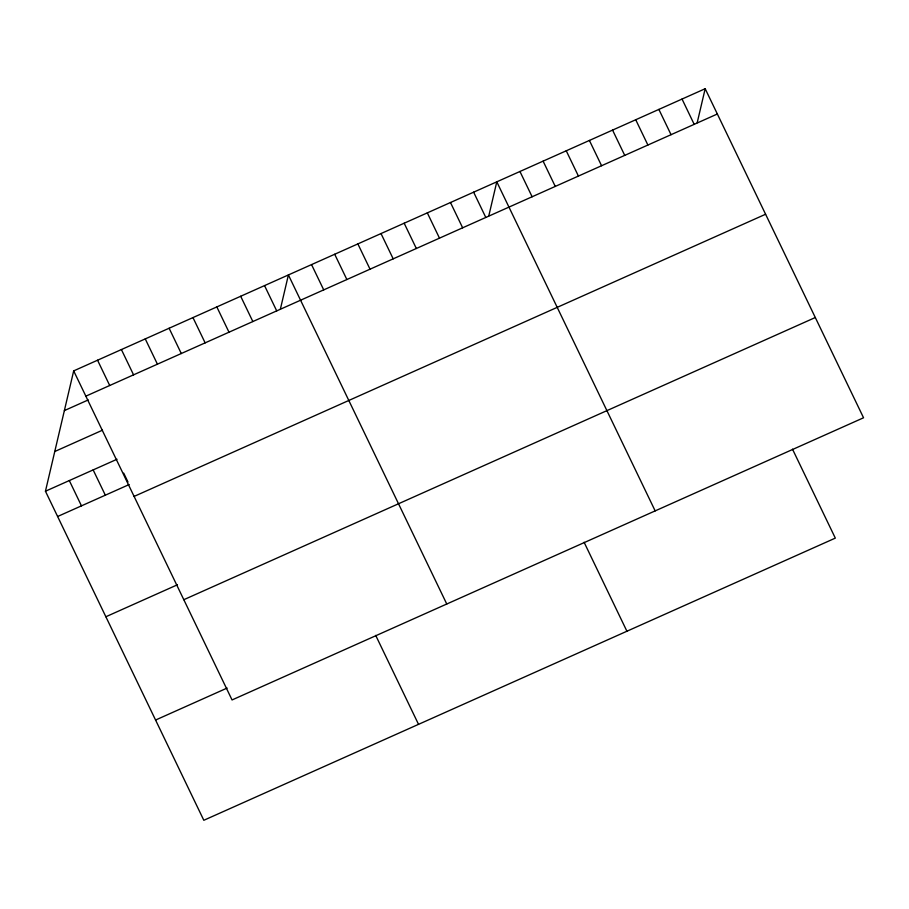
<?xml version="1.0" encoding="UTF-8"?>
<svg xmlns="http://www.w3.org/2000/svg" width="909" height="909" viewBox="0 0 909 909"><rect width="100%" height="100%" fill="white"/><g stroke="black" fill="none" stroke-linecap="round" stroke-linejoin="round"><path stroke-width="1.36" d="M792.489 449.148L835.314 538.117L203.821 820.282L45.45 491.224L73.686 370.883L705.179 88.718L863.55 417.776L232.056 699.953L73.686 370.883M280.415 308.992L288.403 274.95L446.762 604.008M488.803 215.865L496.791 181.834L655.162 510.892M697.192 122.749L705.179 88.718M85.855 396.165L717.349 114M64.369 410.595L88.23 399.937M54.767 451.512L102.478 430.196M45.45 491.224L117.022 459.25M57.619 516.505L129.192 484.531M134.1 496.416L765.594 214.24M105.864 616.756L177.437 584.771M183.811 599.701L815.305 317.525M155.575 720.042L227.136 688.056M682.034 99.058L694.192 124.34M658.877 109.41L671.047 134.691M635.721 119.749L647.89 145.042M612.564 130.101L624.733 155.382M589.407 140.44L601.576 165.733M566.25 150.792L578.419 176.073M543.105 161.143L555.263 186.425M519.948 171.483L532.117 196.764M473.634 192.174L485.804 217.456M450.478 202.525L462.647 227.807M427.321 212.865L439.49 238.158M584.101 542.264L626.915 631.232M404.175 223.216L416.345 248.498M381.019 233.568L393.188 258.849M357.862 243.907L370.031 269.189M334.705 254.259L346.874 279.54M311.548 264.599L323.718 289.88M264.542 285.608L276.711 310.889M240.68 296.266L252.85 321.547M375.701 635.38L418.526 724.348M216.831 306.924L229 332.217M192.969 317.582L205.139 342.875M169.119 328.251L181.289 353.533M145.258 338.909L157.427 364.191M121.408 349.567L133.566 374.849M97.547 360.225L109.716 385.507M123.715 473.146L127.976 481.997M93.161 469.908L105.33 495.189M69.311 480.566L81.469 505.847"/></g></svg>
